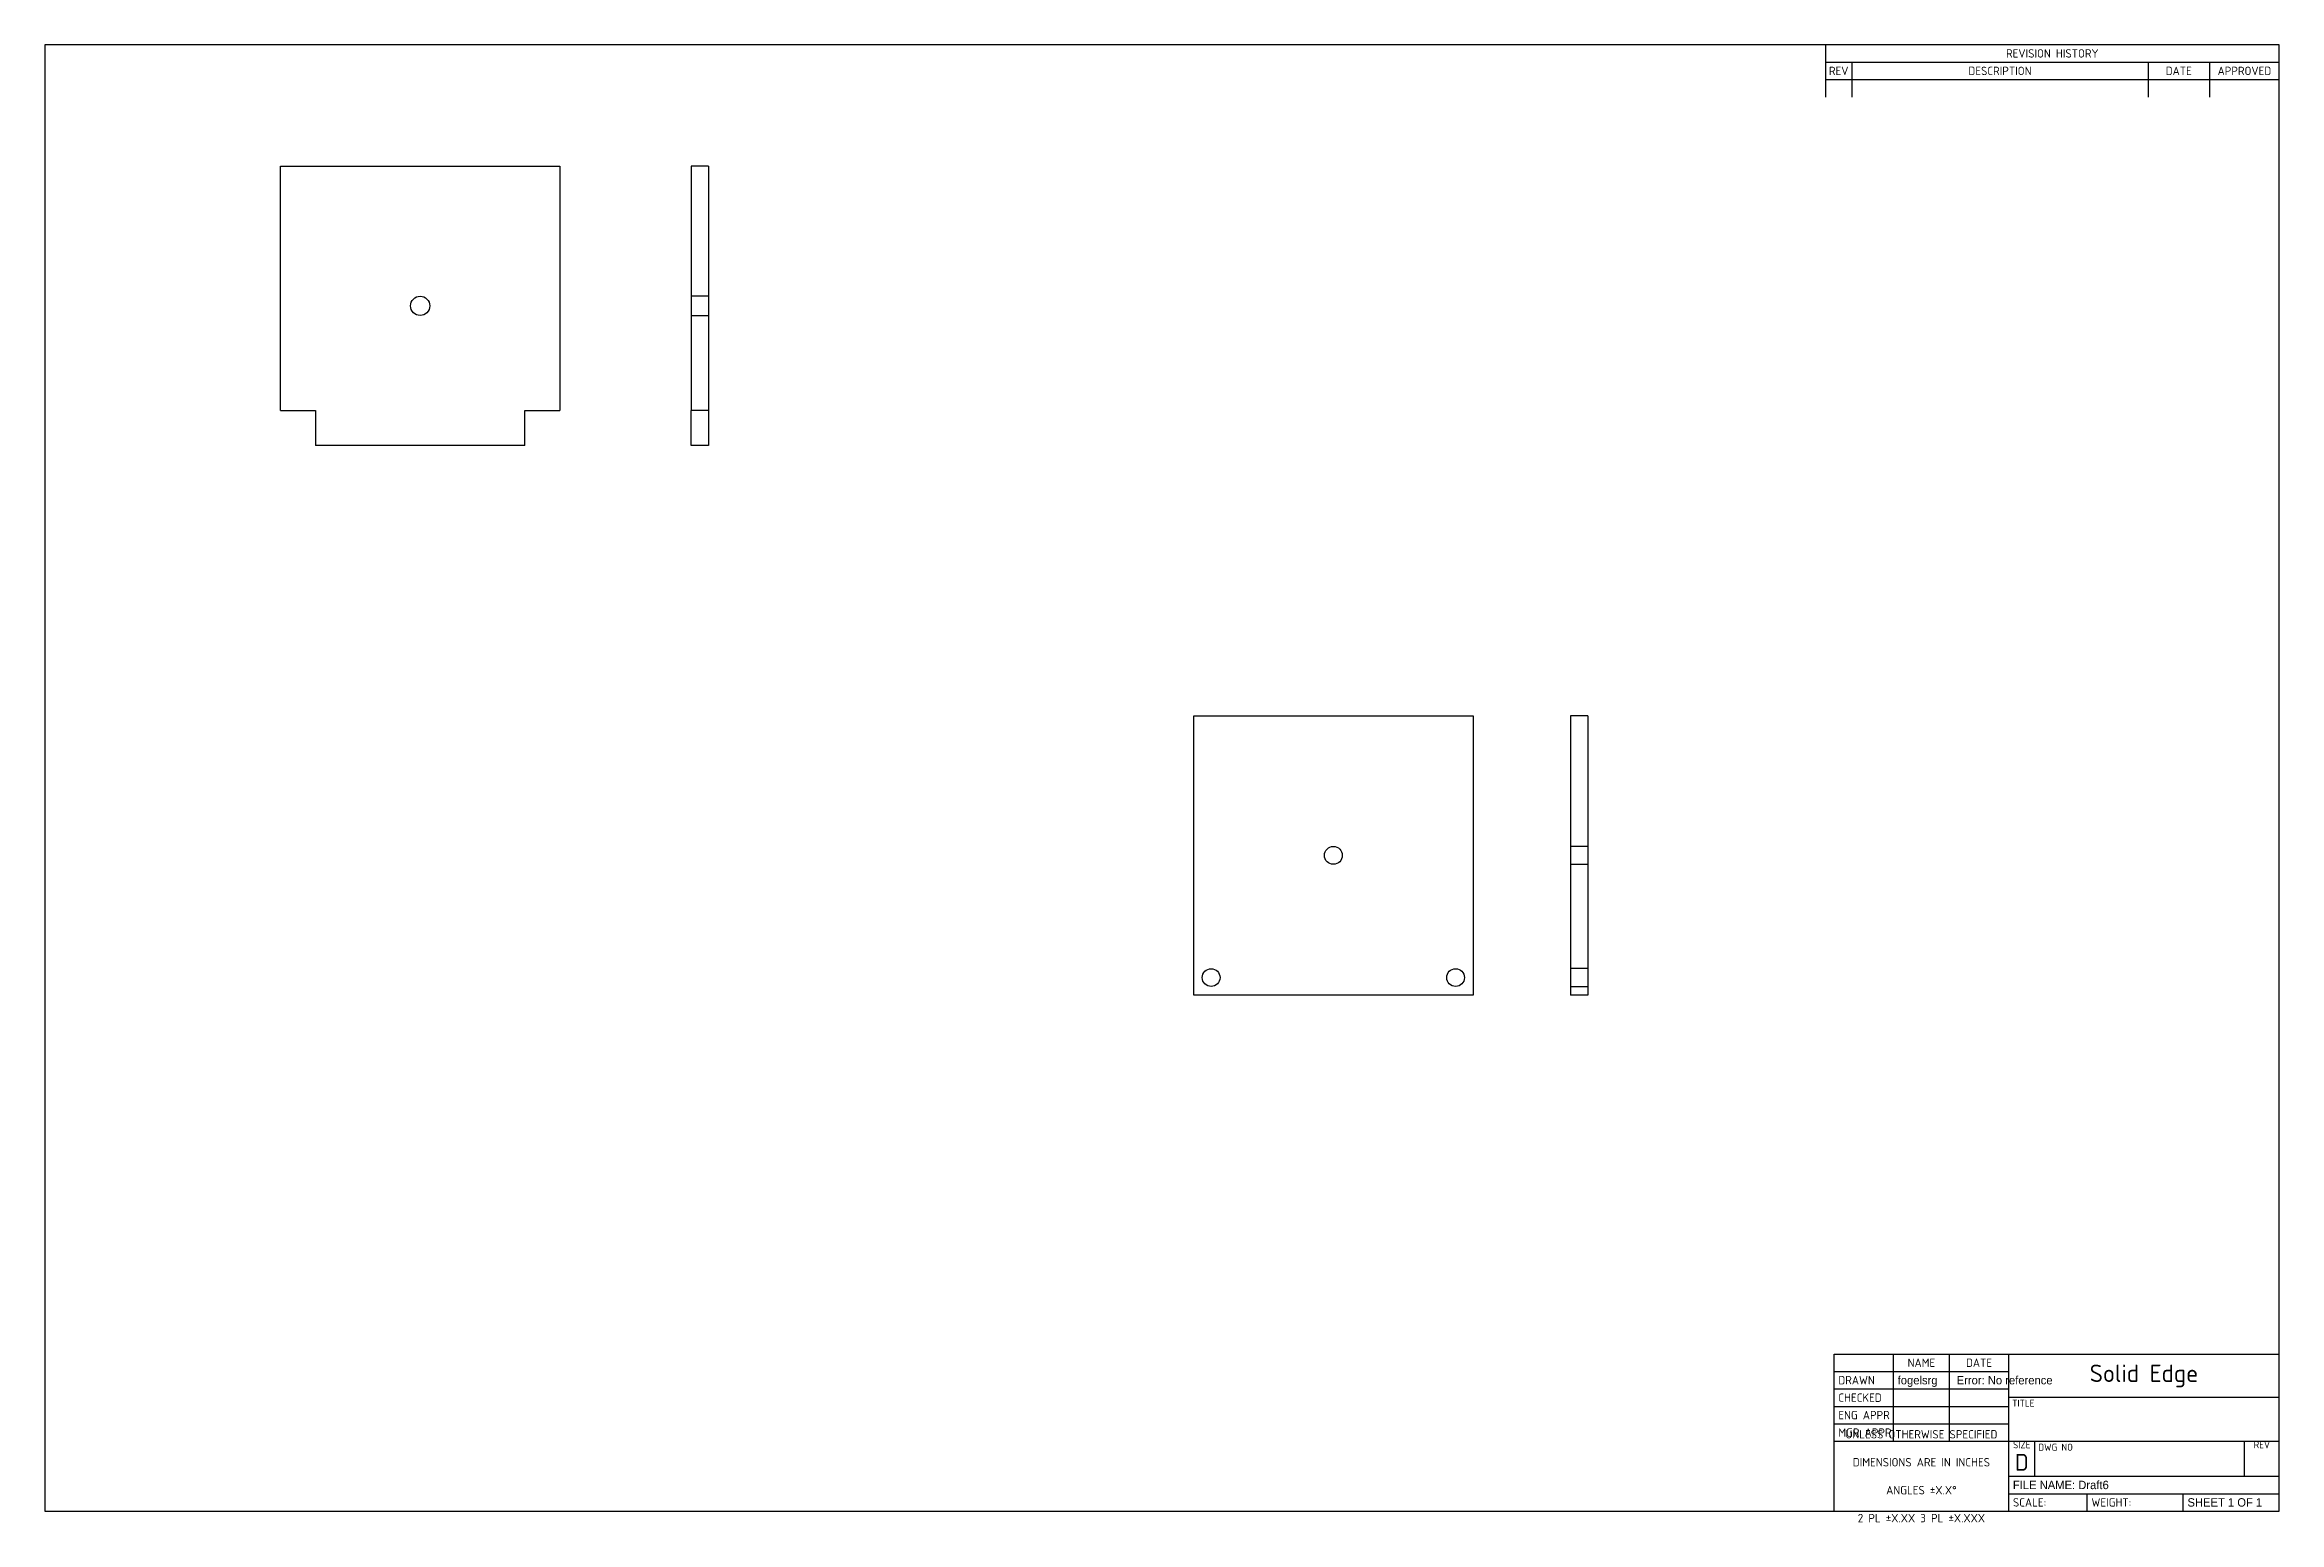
# Model space of a CAD drawing. Header units: inches. Extents: x 1 to 33, y 0.3 to 21.5.
import ezdxf
from ezdxf.enums import TextEntityAlignment as Align
from ezdxf.lldxf.tags import DXFTag

# ---------------------------------------------------------------- set-up
doc = ezdxf.new("R2010")
doc.units = ezdxf.units.IN
doc.header["$MEASUREMENT"] = 0
for name, color, linetype in [('Default', 7, 'Continuous'), ('ZZ_4_BY_4', 7, 'Continuous'), ('ZZ_WEIGHT_PLATE', 7, 'Continuous')]:
    doc.layers.add(name, color=color, linetype=linetype)
doc.styles.add('SEACAD_Solid_Edge_ANSI', font='seans.ttf')
tags = doc.linetypes.add('HIDDEN2', pattern=[0.1875, 0.125, -0.0625]).pattern_tags.tags
tags[6:7] = [DXFTag(74, 4), DXFTag(75, 0), DXFTag(340, '0'), DXFTag(46, 0.0), DXFTag(50, 0.0), DXFTag(44, 0.0), DXFTag(45, 0.0)]
tags[4:5] = [DXFTag(74, 4), DXFTag(75, 0), DXFTag(340, '0'), DXFTag(46, 0.0), DXFTag(50, 0.0), DXFTag(44, 0.0), DXFTag(45, 0.0)]

# ---------------------------------------------------------------- blocks, each defined once
blk = doc.blocks.new('SE')
at = {"layer": 'ZZ_WEIGHT_PLATE', "color": 7, "linetype": 'Continuous'}
for p, q in [((4.377, 19.76), (8.377, 19.76)), ((4.377, 16.26), (4.377, 19.76)), ((8.377, 19.76), (8.377, 16.26)), ((4.377, 16.26), (4.877, 16.26)), ((4.877, 16.26), (4.877, 15.76)), ((7.877, 15.76), (7.877, 16.26)), ((7.877, 16.26), (8.377, 16.26)), ((7.877, 15.76), (4.877, 15.76))]:
    blk.add_line(p, q, dxfattribs=at)
blk.add_circle((6.377, 17.76), 0.138, dxfattribs=at)
blk = doc.blocks.new('SE1')
at = {"layer": 'ZZ_WEIGHT_PLATE', "color": 7, "linetype": 'Continuous'}
for p, q in [((10.258, 19.76), (10.258, 16.26)), ((10.508, 19.76), (10.258, 19.76)), ((10.508, 19.76), (10.508, 16.26)), ((10.508, 16.26), (10.258, 16.26)), ((10.258, 15.76), (10.258, 16.26)), ((10.508, 16.26), (10.508, 15.76)), ((10.508, 15.76), (10.258, 15.76))]:
    blk.add_line(p, q, dxfattribs=at)
at = {"layer": 'ZZ_WEIGHT_PLATE', "color": 7, "linetype": 'HIDDEN2'}
for p, q in [((10.508, 17.898), (10.258, 17.898)), ((10.258, 17.623), (10.508, 17.623))]:
    blk.add_line(p, q, dxfattribs=at)
blk = doc.blocks.new('SE2')
at = {"layer": 'ZZ_4_BY_4', "color": 7, "linetype": 'Continuous'}
for p, q in [((17.454, 11.891), (21.454, 11.891)), ((17.454, 7.891), (17.454, 11.891)), ((21.454, 11.891), (21.454, 7.891)), ((21.454, 7.891), (17.454, 7.891))]:
    blk.add_line(p, q, dxfattribs=at)
for centre, radius in [((19.454, 9.891), 0.128), ((17.704, 8.141), 0.127), ((21.204, 8.141), 0.127)]:
    blk.add_circle(centre, radius, dxfattribs=at)
blk = doc.blocks.new('SE3')
at = {"layer": 'ZZ_4_BY_4', "color": 7, "linetype": 'Continuous'}
for p, q in [((22.848, 11.891), (22.848, 7.891)), ((23.098, 11.891), (22.848, 11.891)), ((23.098, 11.891), (23.098, 7.891)), ((23.098, 7.891), (22.848, 7.891))]:
    blk.add_line(p, q, dxfattribs=at)
at = {"layer": 'ZZ_4_BY_4', "color": 7, "linetype": 'HIDDEN2'}
for p, q in [((23.098, 10.019), (22.848, 10.019)), ((22.848, 9.764), (23.098, 9.764)), ((23.098, 8.269), (22.848, 8.269)), ((23.098, 8.269), (22.848, 8.269)), ((22.848, 8.014), (23.098, 8.014)), ((22.848, 8.014), (23.098, 8.014))]:
    blk.add_line(p, q, dxfattribs=at)
blk = doc.blocks.new('SEANNOT_GROUP')
at = {"layer": 'Default', "color": 7, "linetype": 'Continuous', "style": 'SEACAD_Solid_Edge_ANSI'}
blk.add_text('fogelsrg', height=0.12, dxfattribs=at).set_placement((27.535, 2.435), align=Align.TOP_LEFT)
blk = doc.blocks.new('SEANNOT_GROUP1')
at = {"layer": 'Default', "color": 7, "linetype": 'Continuous', "style": 'SEACAD_Solid_Edge_ANSI'}
blk.add_text(' Error: No reference', height=0.12, dxfattribs=at).set_placement((28.335, 2.435), align=Align.TOP_LEFT)
blk = doc.blocks.new('SEANNOT_GROUP2')
at = {"layer": 'Default', "color": 7, "linetype": 'Continuous', "style": 'SEACAD_Solid_Edge_ANSI'}
blk.add_text('FILE NAME: Draft6', height=0.12, dxfattribs=at).set_placement((29.185, 0.935), align=Align.TOP_LEFT)
blk = doc.blocks.new('SEANNOT_GROUP3')
at = {"layer": 'Default', "color": 7, "linetype": 'Continuous', "style": 'SEACAD_Solid_Edge_ANSI'}
blk.add_text('SHEET 1 OF 1', height=0.12, dxfattribs=at).set_placement((31.685, 0.685), align=Align.TOP_LEFT)

msp = doc.modelspace()

# ---------------------------------------------------------------- linework, layer by layer
at = {"layer": 'Default', "color": 7, "linetype": 'Continuous'}
for p, q in [((33, 21.5), (1, 21.5)), ((1, 21.5), (1, 0.5)), ((26.5, 21.5), (26.5, 20.75)), ((33, 0.5), (33, 21.5)), ((26.5, 21.25), (33, 21.25)), ((26.88, 21.25), (26.88, 20.75)), ((31.12, 21.25), (31.12, 20.75)), ((32, 21.25), (32, 20.75)), ((26.5, 21), (33, 21)), ((26.625, 0.5), (26.625, 2.75)), ((26.625, 2.75), (33, 2.75)), ((27.475, 1.5), (27.475, 2.75)), ((28.275, 1.5), (28.275, 2.75)), ((29.125, 0.5), (29.125, 2.75)), ((26.625, 2.5), (29.125, 2.5)), ((26.625, 2.25), (29.125, 2.25)), ((26.625, 2), (29.125, 2)), ((29.125, 2.13), (33, 2.13)), ((26.625, 1.75), (29.125, 1.75)), ((26.625, 1.5), (33, 1.5)), ((29.5, 1), (29.5, 1.5)), ((32.5, 1), (32.5, 1.5)), ((29.125, 1), (33, 1)), ((29.125, 0.75), (33, 0.75)), ((30.25, 0.5), (30.25, 0.75)), ((31.625, 0.5), (31.625, 0.75)), ((1, 0.5), (33, 0.5))]:
    msp.add_line(p, q, dxfattribs=at)

# ---------------------------------------------------------------- block references
at = {"layer": 'Default'}
for name in ['SE', 'SE1', 'SE2', 'SE3', 'SEANNOT_GROUP', 'SEANNOT_GROUP1', 'SEANNOT_GROUP2', 'SEANNOT_GROUP3']:
    msp.add_blockref(name, (0, 0), dxfattribs=at)

# ---------------------------------------------------------------- texts
for s, insert, char_height, width, attachment_point in [('{\\fSolid Edge ANSI|b0||i0||c0|p34;\\C7;\\W1.;REV}', (26.69, 21.125), 0.12, 0.38, 5), ('{\\fSolid Edge ANSI|b0||i0||c0|p34;\\C7;\\W1.;DESCRIPTION}', (29, 21.125), 0.12, 4.24, 5), ('{\\fSolid Edge ANSI|b0||i0||c0|p34;\\C7;\\W1.;REVISION HISTORY}', (29.75, 21.375), 0.12, 6.5, 5), ('{\\fSolid Edge ANSI|b0||i0||c0|p34;\\C7;\\W1.;DATE}', (31.56, 21.125), 0.12, 0.88, 5), ('{\\fSolid Edge ANSI|b0||i0||c0|p34;\\C7;\\W1.;APPROVED}', (32.5, 21.125), 0.12, 1, 5), ('{\\fSolid Edge ANSI|b0||i0||c0|p34;\\C7;\\W1.;NAME}', (27.875, 2.625), 0.12, 0.8, 5), ('{\\fSolid Edge ANSI|b0||i0||c0|p34;\\C7;\\W1.;DATE}', (28.7, 2.625), 0.12, 0.85, 5), ('{\\fSolid Edge ANSI|b1||i0||c0|p34;\\C7;\\W1.;Solid Edge}', (31.062, 2.436), 0.25, 3.875, 5), ('{\\fSolid Edge ANSI|b0||i0||c0|p34;\\C7;\\W1.;DRAWN}', (26.685, 2.375), 0.12, 0.79, 4), ('{\\fSolid Edge ANSI|b0||i0||c0|p34;\\C7;\\W1.;CHECKED}', (26.685, 2.125), 0.12, 0.79, 4), ('{\\fSolid Edge ANSI|b0||i0||c0|p34;\\C7;\\W1.;ENG APPR}', (26.685, 1.875), 0.12, 0.79, 4), ('{\\fSolid Edge ANSI|b0||i0||c0|p34;\\C7;\\W1.;TITLE}', (29.175, 2.095), 0.1, 3.825, 1), ('{\\fSolid Edge ANSI|b0||i0||c0|p34;\\C7;\\W1.;MGR APPR}', (26.685, 1.625), 0.12, 0.79, 4), ('{\\fSolid Edge ANSI|b0||i0||c0|p34;\\C7;\\W1.;UNLESS OTHERWISE SPECIFIED^M\\P}{\\fSolid Edge ANSI|b0||i0||c0|p34;\\C7;\\W1.;DIMENSIONS ARE IN INCHES^M\\P}{\\fSolid Edge ANSI|b0||i0||c0|p34;\\C7;\\W1.;ANGLES ±X.X°^M\\P}{\\fSolid Edge ANSI|b0||i0||c0|p34;\\C7;\\W1.;2 PL ±X.XX 3 PL ±X.XXX}', (27.875, 1), 0.12, 2.5, 5), ('{\\fSolid Edge ANSI|b0||i0||c0|p34;\\C7;\\W1.;SIZE}', (29.312, 1.5), 0.1, 0.375, 2), ('{\\fSolid Edge ANSI|b1||i0||c0|p34;\\C7;\\W1.;D}', (29.312, 1.199), 0.24, 0.375, 5), ('{\\fSolid Edge ANSI|b0||i0||c0|p34;\\C7;\\W1.;DWG NO}', (29.55, 1.465), 0.1, 2.95, 1), ('{\\fSolid Edge ANSI|b0||i0||c0|p34;\\C7;\\W1.;REV}', (32.75, 1.5), 0.1, 0.5, 2), ('{\\fSolid Edge ANSI|b0||i0||c0|p34;\\C7;\\W1.;SCALE:}', (29.185, 0.625), 0.12, 1.065, 4), ('{\\fSolid Edge ANSI|b0||i0||c0|p34;\\C7;\\W1.;WEIGHT:}', (30.31, 0.625), 0.12, 1.315, 4)]:
    msp.add_mtext(s, dxfattribs=dict(at, insert=insert, char_height=char_height, width=width, attachment_point=attachment_point))

doc.saveas('drawing.dxf')
